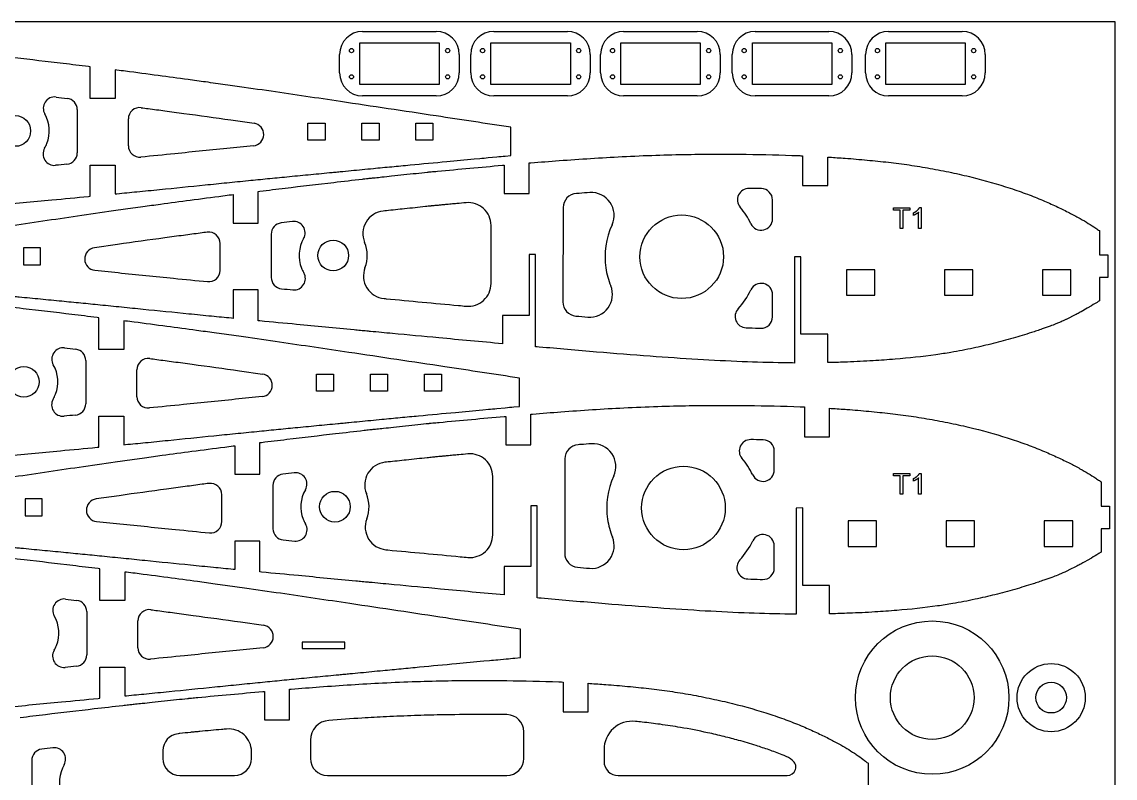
# Model space of a CAD drawing. Header units: millimetres. Extents: x -1485 to 1304, y -887 to 371.
# Drawn here: x 781 to 1304, y 9 to 371 of the extents above; entities that cross this region are included whole.
import ezdxf

# ---------------------------------------------------------------- set-up
doc = ezdxf.new("R2010")
doc.units = ezdxf.units.MM
doc.header["$MEASUREMENT"] = 0
doc.layers.add('Predeterminada', color=18, linetype='Continuous', true_color=0x000000)
doc.layers.add('Predeterminado', color=18, linetype='Continuous', true_color=0x000000)

msp = doc.modelspace()

# ---------------------------------------------------------------- linework, layer by layer
at = {"layer": 'Predeterminada'}
for p, q in [((944.214, 366.674), (979.453, 366.674)), ((1006.92, 366.674), (1042.159, 366.674)), ((1069.098, 366.674), (1104.336, 366.674)), ((1132.068, 366.674), (1167.307, 366.674)), ((1195.833, 366.674), (1231.072, 366.674)), ((933.214, 346.819), (933.214, 355.673)), ((990.454, 355.673), (990.454, 346.819)), ((995.92, 346.819), (995.92, 355.673)), ((1053.16, 355.673), (1053.16, 346.819)), ((1058.097, 346.819), (1058.097, 355.673)), ((1115.337, 355.673), (1115.337, 346.819)), ((1121.068, 346.819), (1121.068, 355.673)), ((1178.308, 355.673), (1178.308, 346.819)), ((1184.832, 346.819), (1184.832, 355.673)), ((1242.072, 355.673), (1242.072, 346.819)), ((979.453, 335.818), (944.214, 335.818)), ((1042.159, 335.818), (1006.92, 335.818)), ((1104.336, 335.818), (1069.098, 335.818)), ((1167.307, 335.818), (1132.068, 335.818)), ((1231.072, 335.818), (1195.833, 335.818)), ((1198.162, 281.138), (1198.162, 282.283)), ((1198.162, 282.283), (1205.993, 282.283)), ((1201.415, 281.138), (1198.162, 281.138)), ((1201.415, 272.343), (1201.415, 281.138)), ((1205.993, 281.138), (1202.74, 281.138)), ((1202.74, 281.138), (1202.74, 272.343)), ((1205.993, 282.283), (1205.993, 281.138)), ((1207.74, 278.661), (1207.74, 279.843)), ((1210.21, 272.343), (1210.21, 280.135)), ((1210.638, 282.343), (1211.415, 282.343)), ((1211.415, 282.343), (1211.415, 272.343)), ((1202.74, 272.343), (1201.415, 272.343)), ((1211.415, 272.343), (1210.21, 272.343)), ((1198.162, 153.957), (1198.162, 155.101)), ((1198.162, 155.101), (1205.993, 155.101)), ((1201.415, 153.957), (1198.162, 153.957)), ((1201.415, 145.162), (1201.415, 153.957)), ((1205.993, 153.957), (1202.74, 153.957)), ((1202.74, 153.957), (1202.74, 145.162)), ((1205.993, 155.101), (1205.993, 153.957)), ((1207.74, 151.479), (1207.74, 152.662)), ((1210.21, 145.162), (1210.21, 152.953)), ((1210.638, 155.162), (1211.415, 155.162)), ((1211.415, 155.162), (1211.415, 145.162)), ((1202.74, 145.162), (1201.415, 145.162)), ((1211.415, 145.162), (1210.21, 145.162)), ((818.461, 109.454), (817.665, 109.546)), ((818.461, 94.257), (818.461, 109.454)), ((831.257, 107.848), (830.461, 107.944)), ((830.461, 107.944), (830.461, 94.257)), ((830.461, 94.257), (818.461, 94.257)), ((1019.696, 66.979), (1019.696, 80.533)), ((1002.139, 65.362), (1004.846, 65.612)), ((1008.906, 65.987), (1012.966, 66.361)), ((1017.027, 66.734), (1019.696, 66.979)), ((818.461, 47.502), (818.461, 62.321)), ((818.461, 62.321), (830.461, 62.321)), ((830.461, 62.321), (830.461, 48.653)), ((1039.326, 55.317), (1040.122, 55.273)), ((1040.122, 55.273), (1040.122, 41.024)), ((1052.122, 41.024), (1052.122, 54.669)), ((1052.122, 54.669), (1052.918, 54.616)), ((817.665, 47.426), (818.461, 47.502)), ((830.461, 48.653), (831.257, 48.729)), ((896.481, 50.731), (897.277, 50.791)), ((897.277, 50.791), (897.277, 37.14)), ((909.277, 51.821), (910.073, 51.889)), ((909.277, 37.14), (909.277, 51.821)), ((897.277, 37.14), (909.277, 37.14)), ((1040.122, 41.024), (1052.122, 41.024)), ((1186.15, 16.336), (1186.15, -11.49))]:
    msp.add_line(p, q, dxfattribs=at)
at = {"layer": 'Predeterminada', "color": 18, "true_color": 0x000000}
for p, q in [((813.911, 349.755), (813.115, 349.848)), ((813.911, 334.558), (813.911, 349.755)), ((826.707, 348.15), (825.911, 348.246)), ((825.911, 348.246), (825.911, 334.558)), ((825.911, 334.558), (813.911, 334.558)), ((1015.146, 307.281), (1015.146, 320.835)), ((997.588, 305.663), (1000.295, 305.913)), ((1004.356, 306.288), (1008.416, 306.662)), ((1012.476, 307.036), (1015.146, 307.281)), ((1023.881, 303.727), (1024.677, 303.795)), ((1023.881, 303.658), (1023.881, 303.727)), ((1023.881, 289.046), (1023.881, 303.658)), ((1153.93, 307.223), (1154.726, 307.179)), ((1154.726, 307.179), (1154.726, 292.93)), ((1166.726, 292.93), (1166.726, 306.574)), ((1166.726, 306.574), (1167.522, 306.522)), ((813.911, 287.803), (813.911, 302.622)), ((813.911, 302.622), (825.911, 302.622)), ((825.911, 302.622), (825.911, 288.954)), ((1011.085, 302.637), (1011.881, 302.697)), ((1011.881, 302.697), (1011.881, 289.046)), ((1154.726, 292.93), (1166.726, 292.93)), ((813.115, 287.727), (813.911, 287.803)), ((825.911, 288.954), (826.707, 289.03)), ((881.465, 288.538), (882.26, 288.634)), ((882.26, 288.634), (882.26, 274.946)), ((894.26, 290.144), (895.056, 290.236)), ((894.26, 274.946), (894.26, 290.144)), ((1011.881, 289.046), (1023.881, 289.046)), ((882.26, 274.946), (894.26, 274.946)), ((1296.677, 271.337), (1296.677, 259.766)), ((1026.959, 259.926), (1023.881, 259.926)), ((1023.881, 259.926), (1023.881, 230.804)), ((1026.959, 215.78), (1026.959, 259.926)), ((1153.93, 258.847), (1150.852, 258.8)), ((1150.852, 258.8), (1150.852, 207.977)), ((1153.93, 221.769), (1153.93, 258.847)), ((1296.677, 259.766), (1300.755, 259.766)), ((1300.755, 259.766), (1300.755, 248.892)), ((1300.755, 248.892), (1296.677, 248.892)), ((1296.677, 248.892), (1296.677, 237.701)), ((894.26, 243.01), (882.26, 243.01)), ((882.26, 243.01), (882.26, 229.342)), ((894.26, 228.192), (894.26, 243.01)), ((1023.881, 230.804), (1011.085, 230.804)), ((1011.085, 230.804), (1011.085, 217.212)), ((1285.101, 231.001), (1281.122, 229.005)), ((1290.902, 234.198), (1287.985, 232.552)), ((817.988, 229.677), (817.192, 229.769)), ((817.988, 214.48), (817.988, 229.677)), ((830.784, 228.071), (829.988, 228.167)), ((829.988, 228.167), (829.988, 214.48)), ((882.26, 229.342), (881.465, 229.419)), ((895.056, 228.115), (894.26, 228.192)), ((1278.379, 227.746), (1275.914, 226.703)), ((1166.726, 221.769), (1153.93, 221.769)), ((1166.726, 208.158), (1166.726, 221.769)), ((829.988, 214.48), (817.988, 214.48)), ((1027.754, 215.709), (1026.959, 215.78)), ((1028.754, 215.62), (1027.754, 215.709)), ((1150.852, 207.977), (1149.853, 208.024)), ((1167.522, 208.177), (1166.726, 208.158)), ((1019.223, 187.202), (1019.223, 200.756)), ((1001.666, 185.585), (1004.373, 185.835)), ((1008.433, 186.209), (1012.493, 186.584)), ((1016.554, 186.957), (1019.223, 187.202)), ((1024.715, 183.487), (1025.511, 183.555)), ((1024.715, 183.418), (1024.715, 183.487)), ((1024.715, 168.806), (1024.715, 183.418)), ((1154.764, 186.983), (1155.56, 186.939)), ((1155.56, 186.939), (1155.56, 172.691)), ((1167.56, 172.691), (1167.56, 186.335)), ((1167.56, 186.335), (1168.355, 186.282)), ((817.988, 167.725), (817.988, 182.544)), ((817.988, 182.544), (829.988, 182.544)), ((829.988, 182.544), (829.988, 168.876)), ((1011.919, 182.398), (1012.715, 182.457)), ((1012.715, 182.457), (1012.715, 168.806)), ((1155.56, 172.691), (1167.56, 172.691)), ((817.192, 167.649), (817.988, 167.725)), ((829.988, 168.876), (830.784, 168.952)), ((882.298, 168.299), (883.094, 168.395)), ((883.094, 168.395), (883.094, 154.707)), ((895.094, 169.904), (895.89, 169.996)), ((895.094, 154.707), (895.094, 169.904)), ((1012.715, 168.806), (1024.715, 168.806)), ((883.094, 154.707), (895.094, 154.707)), ((1297.511, 151.097), (1297.511, 139.526)), ((1027.792, 139.686), (1024.715, 139.686)), ((1024.715, 139.686), (1024.715, 110.564)), ((1027.792, 95.541), (1027.792, 139.686)), ((1154.764, 138.608), (1151.685, 138.561)), ((1151.685, 138.561), (1151.685, 87.737)), ((1154.764, 101.53), (1154.764, 138.608)), ((1297.511, 139.526), (1301.588, 139.526)), ((1301.588, 139.526), (1301.588, 128.653)), ((1301.588, 128.653), (1297.511, 128.653)), ((1297.511, 128.653), (1297.511, 117.461)), ((895.094, 122.771), (883.094, 122.771)), ((883.094, 122.771), (883.094, 109.103)), ((895.094, 107.952), (895.094, 122.771)), ((1024.715, 110.564), (1011.919, 110.564)), ((1011.919, 110.564), (1011.919, 96.973)), ((1285.934, 110.762), (1281.956, 108.766)), ((1291.736, 113.959), (1288.819, 112.312)), ((883.094, 109.103), (882.298, 109.179)), ((895.89, 107.876), (895.094, 107.952)), ((1279.213, 107.506), (1276.748, 106.464)), ((1167.56, 101.53), (1154.764, 101.53)), ((1167.56, 87.919), (1167.56, 101.53)), ((1028.588, 95.47), (1027.792, 95.541)), ((1029.588, 95.381), (1028.588, 95.47)), ((1151.685, 87.737), (1150.686, 87.785)), ((1168.355, 87.938), (1167.56, 87.919))]:
    msp.add_line(p, q, dxfattribs=at)
at = {"layer": 'Predeterminada'}
for points in [[(404.236, -228.716), (1304.236, -228.716), (1304.236, 371.284), (404.236, 371.284), (404.236, -228.716)], [(980.896, 361.246), (980.896, 341.246), (942.896, 341.246), (942.896, 361.246), (980.896, 361.246)], [(1043.602, 361.246), (1043.602, 341.246), (1005.602, 341.246), (1005.602, 361.246), (1043.602, 361.246)], [(1105.779, 361.246), (1105.779, 341.246), (1067.779, 341.246), (1067.779, 361.246), (1105.779, 361.246)], [(1168.75, 361.246), (1168.75, 341.246), (1130.75, 341.246), (1130.75, 361.246), (1168.75, 361.246)], [(1232.515, 361.246), (1232.515, 341.246), (1194.515, 341.246), (1194.515, 361.246), (1232.515, 361.246)], [(915.283, 71.346), (935.673, 71.346), (935.673, 74.346), (915.283, 74.346), (915.283, 71.346)]]:
    msp.add_lwpolyline(points, dxfattribs=at)
for centre, radius in [((938.904, 357.531), 1), ((984.904, 357.531), 1), ((1001.611, 357.531), 1), ((1047.611, 357.531), 1), ((1063.788, 357.531), 1), ((1109.788, 357.531), 1), ((1126.759, 357.531), 1), ((1172.759, 357.531), 1), ((1190.523, 357.531), 1), ((1236.523, 357.531), 1), ((938.904, 344.961), 1), ((984.904, 344.961), 1), ((1001.611, 344.961), 1), ((1047.611, 344.961), 1), ((1063.788, 344.961), 1), ((1109.788, 344.961), 1), ((1126.759, 344.961), 1), ((1172.759, 344.961), 1), ((1190.523, 344.961), 1), ((1236.523, 344.961), 1), ((1216.726, 47.813), 36.697), ((1216.726, 47.813), 20), ((1273.638, 47.813), 16.31), ((1273.638, 47.813), 7.35)]:
    msp.add_circle(centre, radius, dxfattribs=at)
at = {"layer": 'Predeterminada', "color": 18, "true_color": 0x000000}
for centre, radius in [((778.037, 319.059), 7.35), ((1096.883, 258.847), 20), ((930.134, 259.447), 7.35), ((782.114, 198.981), 7.35), ((1097.717, 138.608), 20), ((930.968, 139.208), 7.35)]:
    msp.add_circle(centre, radius, dxfattribs=at)
at = {"layer": 'Predeterminada'}
for centre, start, end in [((944.214, 355.673), 90, 180), ((979.453, 355.673), 0, 90), ((1006.92, 355.673), 90, 180), ((1042.159, 355.673), 0, 90), ((1069.098, 355.673), 90, 180), ((1104.336, 355.673), 0, 90), ((1132.068, 355.673), 90, 180), ((1167.307, 355.673), 0, 90), ((1195.833, 355.673), 90, 180), ((1231.072, 355.673), 0, 90), ((944.214, 346.819), 180, 270), ((979.453, 346.819), 270, 0), ((1006.92, 346.819), 180, 270), ((1042.159, 346.819), 270, 0), ((1069.098, 346.819), 180, 270), ((1104.336, 346.819), 270, 0), ((1132.068, 346.819), 180, 270), ((1167.307, 346.819), 270, 0), ((1195.833, 346.819), 180, 270), ((1231.072, 346.819), 270, 0)]:
    msp.add_arc(centre, 11.001, start, end, dxfattribs=at)
at = {"layer": 'Predeterminada', "color": 18, "true_color": 0x000000}
for points, knots in [([(813.115, 349.848), (809.073, 350.345), (797.295, 351.774), (780.951, 353.695), (768.229, 355.158), (762.739, 355.785), (761.108, 355.966), (759.479, 356.135), (757.827, 356.313), (756.352, 356.469), (753.73, 356.748), (747.722, 357.387), (740.487, 358.157), (734.755, 358.767), (732.838, 358.971), (732.462, 359.01), (731.655, 359.093), (730.712, 359.177), (729.457, 359.296), (718.334, 360.338), (707.45, 361.342), (697.086, 362.249)], [1567.1833702, 1567.1833702, 1567.1833702, 1567.1833702, 1576.1718616, 1593.371781, 1603.5059194, 1604.4369529, 1605.5691599, 1607.1271269, 1608.0534818, 1609.2366095, 1610.4010216, 1613.8726, 1622.5720843, 1626.4620053, 1626.5941011, 1626.8272103, 1627.2973097, 1628.3850978, 1628.9164837, 1630.0801002, 1653.0429579, 1653.0429579, 1653.0429579, 1653.0429579]), ([(1015.146, 320.835), (1003.234, 322.644), (976.046, 326.764), (937.805, 332.522), (905.722, 337.281), (885.821, 340.16), (875.381, 341.633), (867.901, 342.673), (858.761, 343.925), (845.991, 345.652), (834.65, 347.137), (828.064, 347.977), (826.707, 348.15)], [1384.5995984, 1384.5995984, 1384.5995984, 1384.5995984, 1411.1946733, 1445.2932078, 1469.9601911, 1482.7834763, 1489.6761957, 1493.2323587, 1499.4512668, 1510.0408485, 1521.6749686, 1524.6957582, 1524.6957582, 1524.6957582, 1524.6957582]), ([(826.707, 289.03), (829.87, 289.338), (836.671, 290.003), (850.751, 291.402), (865.1, 292.855), (879.247, 294.289), (889.179, 295.289), (898.74, 296.238), (908.265, 297.166), (916.427, 297.954), (923.225, 298.608), (927.487, 299.018), (930.914, 299.348), (934.368, 299.68), (938.737, 300.102), (944.02, 300.612), (950.507, 301.237), (958.145, 301.968), (969.866, 303.079), (983.014, 304.312), (993.232, 305.26), (997.588, 305.663)], [1235.3344699, 1235.3344699, 1235.3344699, 1235.3344699, 1242.3501321, 1250.4180024, 1266.5642492, 1274.1838344, 1281.8034196, 1288.5973493, 1295.391279, 1302.9279203, 1306.6962409, 1310.4645616, 1312.3795085, 1314.2944555, 1318.1243494, 1322.0674506, 1326.0105518, 1332.507439, 1339.0043262, 1351.9981007, 1361.6548381, 1361.6548381, 1361.6548381, 1361.6548381]), ([(1024.677, 303.795), (1029.206, 304.168), (1043.757, 305.323), (1063.72, 306.633), (1084.198, 307.496), (1104.009, 307.97), (1126.735, 307.995), (1144.821, 307.592), (1153.53, 307.239), (1153.93, 307.223)], [1694.9720931, 1694.9720931, 1694.9720931, 1694.9720931, 1705.0032395, 1727.1900883, 1739.1259539, 1750.2415403, 1770.9294046, 1789.2830796, 1790.1677479, 1790.1677479, 1790.1677479, 1790.1677479]), ([(1167.522, 306.522), (1170.056, 306.364), (1176.092, 305.95), (1183.839, 305.301), (1190.72, 304.624), (1197.439, 303.892), (1204.109, 303.033), (1210.781, 302.011), (1217.499, 300.867), (1225.839, 299.235), (1238.661, 296.292), (1249.462, 293.233), (1258.222, 290.267), (1263.401, 288.385), (1269.339, 286.015), (1275.825, 283.13), (1281.496, 280.373), (1286.302, 277.831), (1290.429, 275.448), (1293.506, 273.519), (1295.552, 272.132), (1296.4, 271.534), (1296.677, 271.337)], [1831.654966, 1831.654966, 1831.654966, 1831.654966, 1837.2583779, 1845.0108835, 1848.8119418, 1852.5210268, 1859.9291585, 1863.6531487, 1867.4197711, 1874.9694772, 1882.4091086, 1896.4534544, 1899.7304501, 1902.8200892, 1908.6157303, 1913.8400171, 1918.4864125, 1922.5305349, 1925.8393141, 1929.0043876, 1930.5443834, 1931.2946943, 1931.2946943, 1931.2946943, 1931.2946943]), ([(895.056, 290.236), (899.098, 290.733), (910.877, 292.162), (927.22, 294.083), (939.942, 295.546), (945.432, 296.173), (947.063, 296.354), (948.693, 296.523), (950.345, 296.701), (951.82, 296.857), (954.441, 297.137), (960.449, 297.775), (967.685, 298.546), (973.416, 299.155), (975.333, 299.359), (975.709, 299.399), (976.516, 299.481), (977.459, 299.565), (978.714, 299.685), (989.837, 300.726), (1000.722, 301.73), (1011.085, 302.637)], [1567.1833702, 1567.1833702, 1567.1833702, 1567.1833702, 1576.1718616, 1593.371781, 1603.5059194, 1604.4369529, 1605.5691599, 1607.1271269, 1608.0534818, 1609.2366095, 1610.4010216, 1613.8726, 1622.5720843, 1626.4620053, 1626.5941011, 1626.8272103, 1627.2973097, 1628.3850978, 1628.9164837, 1630.0801002, 1653.0429579, 1653.0429579, 1653.0429579, 1653.0429579]), ([(693.025, 261.223), (704.938, 263.032), (732.125, 267.152), (770.367, 272.91), (802.449, 277.669), (822.35, 280.548), (832.79, 282.021), (840.27, 283.061), (849.411, 284.314), (862.181, 286.04), (873.521, 287.525), (880.107, 288.366), (881.465, 288.538)], [1384.5995984, 1384.5995984, 1384.5995984, 1384.5995984, 1411.1946733, 1445.2932078, 1469.9601911, 1482.7834763, 1489.6761957, 1493.2323587, 1499.4512668, 1510.0408485, 1521.6749686, 1524.6957582, 1524.6957582, 1524.6957582, 1524.6957582]), ([(697.086, 276.824), (707.241, 277.749), (724.761, 279.37), (745.804, 281.34), (757.269, 282.418), (762.379, 282.899), (764.974, 283.149), (771.583, 283.784), (781.77, 284.758), (796.807, 286.187), (807.256, 287.171), (813.115, 287.727)], [1107.5047601, 1107.5047601, 1107.5047601, 1107.5047601, 1130.0112999, 1146.3422849, 1154.1547504, 1155.4293466, 1157.6697331, 1159.9101196, 1170.083799, 1180.2574784, 1193.2488655, 1193.2488655, 1193.2488655, 1193.2488655]), ([(881.465, 229.419), (878.301, 229.726), (871.5, 230.392), (857.42, 231.79), (843.071, 233.243), (828.925, 234.678), (818.993, 235.677), (809.431, 236.626), (799.906, 237.554), (791.744, 238.342), (784.947, 238.996), (780.684, 239.406), (777.258, 239.736), (773.803, 240.069), (769.434, 240.49), (764.151, 241), (757.665, 241.626), (750.026, 242.356), (738.305, 243.468), (725.157, 244.7), (714.939, 245.648), (710.583, 246.051)], [1235.3344699, 1235.3344699, 1235.3344699, 1235.3344699, 1242.3501321, 1250.4180024, 1266.5642492, 1274.1838344, 1281.8034196, 1288.5973493, 1295.391279, 1302.9279203, 1306.6962409, 1310.4645616, 1312.3795085, 1314.2944555, 1318.1243494, 1322.0674506, 1326.0105518, 1332.507439, 1339.0043262, 1351.9981007, 1361.6548381, 1361.6548381, 1361.6548381, 1361.6548381]), ([(817.192, 229.769), (813.151, 230.266), (801.372, 231.696), (785.029, 233.616), (772.307, 235.08), (766.816, 235.707), (765.186, 235.888), (763.556, 236.056), (761.904, 236.235), (760.429, 236.39), (757.808, 236.67), (751.8, 237.309), (744.564, 238.079), (738.833, 238.688), (736.916, 238.892), (736.54, 238.932), (735.732, 239.015), (734.789, 239.098), (733.534, 239.218), (722.412, 240.26), (711.527, 241.263), (701.163, 242.17)], [1567.1833702, 1567.1833702, 1567.1833702, 1567.1833702, 1576.1718616, 1593.371781, 1603.5059194, 1604.4369529, 1605.5691599, 1607.1271269, 1608.0534818, 1609.2366095, 1610.4010216, 1613.8726, 1622.5720843, 1626.4620053, 1626.5941011, 1626.8272103, 1627.2973097, 1628.3850978, 1628.9164837, 1630.0801002, 1653.0429579, 1653.0429579, 1653.0429579, 1653.0429579]), ([(1296.677, 237.701), (1296.308, 237.465), (1294.771, 236.495), (1292.844, 235.329), (1291.278, 234.415), (1290.902, 234.198)], [1962.0423955, 1962.0423955, 1962.0423955, 1962.0423955, 1963.0088035, 1966.0548914, 1967.0119572, 1967.0119572, 1967.0119572, 1967.0119572]), ([(1287.985, 232.552), (1287.66, 232.373), (1286.703, 231.849), (1285.739, 231.336), (1285.101, 231.001)], [1969.4765994, 1969.4765994, 1969.4765994, 1969.4765994, 1970.294785, 1971.8857362, 1971.8857362, 1971.8857362, 1971.8857362]), ([(1019.223, 200.756), (1007.311, 202.565), (980.124, 206.685), (941.882, 212.443), (909.799, 217.202), (889.899, 220.081), (879.458, 221.555), (871.979, 222.594), (862.838, 223.847), (850.068, 225.573), (838.728, 227.058), (832.142, 227.899), (830.784, 228.071)], [1384.5995984, 1384.5995984, 1384.5995984, 1384.5995984, 1411.1946733, 1445.2932078, 1469.9601911, 1482.7834763, 1489.6761957, 1493.2323587, 1499.4512668, 1510.0408485, 1521.6749686, 1524.6957582, 1524.6957582, 1524.6957582, 1524.6957582]), ([(1011.085, 217.212), (1000.931, 218.137), (983.41, 219.758), (962.367, 221.728), (950.902, 222.807), (945.792, 223.287), (943.197, 223.538), (936.588, 224.172), (926.401, 225.146), (911.365, 226.575), (900.916, 227.559), (895.056, 228.115)], [1107.5047601, 1107.5047601, 1107.5047601, 1107.5047601, 1130.0112999, 1146.3422849, 1154.1547504, 1155.4293466, 1157.6697331, 1159.9101196, 1170.083799, 1180.2574784, 1193.2488655, 1193.2488655, 1193.2488655, 1193.2488655]), ([(1275.914, 226.703), (1275.003, 226.334), (1272.831, 225.489), (1269.783, 224.404), (1266.791, 223.394), (1262.151, 221.881), (1255.218, 219.779), (1245.939, 217.28), (1237.805, 215.387), (1231.051, 214.013), (1226.289, 213.146), (1222.098, 212.46), (1213.222, 211.137), (1203.757, 210.153), (1193.736, 209.397), (1186.124, 208.9), (1177.386, 208.465), (1170.396, 208.246), (1167.522, 208.177)], [1979.3507514, 1979.3507514, 1979.3507514, 1979.3507514, 1981.5205562, 1984.4946709, 1986.4924208, 1988.4901708, 1995.2659664, 2002.4821205, 2009.6982745, 2013.6963809, 2017.6944873, 2020.3814161, 2023.068345, 2037.5022779, 2041.3758636, 2045.2494493, 2054.3397148, 2060.6854506, 2060.6854506, 2060.6854506, 2060.6854506]), ([(1281.122, 229.005), (1280.956, 228.926), (1280.375, 228.65), (1279.462, 228.227), (1278.711, 227.892), (1278.379, 227.746)], [1975.1609908, 1975.1609908, 1975.1609908, 1975.1609908, 1975.566458, 1976.5818621, 1977.3815307, 1977.3815307, 1977.3815307, 1977.3815307]), ([(1149.853, 208.024), (1148.387, 208.034), (1140.386, 208.114), (1125.304, 208.549), (1104.101, 209.638), (1080.876, 211.229), (1060.087, 212.901), (1042.391, 214.415), (1033.249, 215.22), (1028.754, 215.62)], [2146.0290831, 2146.0290831, 2146.0290831, 2146.0290831, 2149.2644955, 2163.6883234, 2179.3307711, 2196.1243475, 2215.070339, 2225.365442, 2235.3261322, 2235.3261322, 2235.3261322, 2235.3261322]), ([(830.784, 168.952), (833.948, 169.259), (840.749, 169.925), (854.828, 171.323), (869.177, 172.776), (883.324, 174.211), (893.256, 175.211), (902.817, 176.159), (912.343, 177.087), (920.505, 177.875), (927.302, 178.529), (931.565, 178.94), (934.991, 179.269), (938.446, 179.602), (942.814, 180.023), (948.098, 180.533), (954.584, 181.159), (962.223, 181.89), (973.944, 183.001), (987.092, 184.233), (997.31, 185.182), (1001.666, 185.585)], [1235.3344699, 1235.3344699, 1235.3344699, 1235.3344699, 1242.3501321, 1250.4180024, 1266.5642492, 1274.1838344, 1281.8034196, 1288.5973493, 1295.391279, 1302.9279203, 1306.6962409, 1310.4645616, 1312.3795085, 1314.2944555, 1318.1243494, 1322.0674506, 1326.0105518, 1332.507439, 1339.0043262, 1351.9981007, 1361.6548381, 1361.6548381, 1361.6548381, 1361.6548381]), ([(1025.511, 183.555), (1030.04, 183.929), (1044.591, 185.083), (1064.553, 186.393), (1085.032, 187.256), (1104.843, 187.73), (1127.569, 187.756), (1145.654, 187.353), (1154.363, 187), (1154.764, 186.983)], [1694.9720931, 1694.9720931, 1694.9720931, 1694.9720931, 1705.0032395, 1727.1900883, 1739.1259539, 1750.2415403, 1770.9294046, 1789.2830796, 1790.1677479, 1790.1677479, 1790.1677479, 1790.1677479]), ([(1168.355, 186.282), (1170.889, 186.125), (1176.926, 185.711), (1184.672, 185.062), (1191.554, 184.385), (1198.273, 183.652), (1204.942, 182.793), (1211.615, 181.772), (1218.333, 180.628), (1226.673, 178.995), (1239.495, 176.053), (1250.295, 172.993), (1259.056, 170.028), (1264.234, 168.146), (1270.173, 165.776), (1276.659, 162.89), (1282.329, 160.134), (1287.135, 157.591), (1291.263, 155.209), (1294.34, 153.279), (1296.386, 151.892), (1297.234, 151.295), (1297.511, 151.097)], [1831.654966, 1831.654966, 1831.654966, 1831.654966, 1837.2583779, 1845.0108835, 1848.8119418, 1852.5210268, 1859.9291585, 1863.6531487, 1867.4197711, 1874.9694772, 1882.4091086, 1896.4534544, 1899.7304501, 1902.8200892, 1908.6157303, 1913.8400171, 1918.4864125, 1922.5305349, 1925.8393141, 1929.0043876, 1930.5443834, 1931.2946943, 1931.2946943, 1931.2946943, 1931.2946943]), ([(895.89, 169.996), (899.932, 170.493), (911.71, 171.923), (928.054, 173.843), (940.775, 175.307), (946.266, 175.934), (947.896, 176.115), (949.526, 176.284), (951.178, 176.462), (952.653, 176.618), (955.275, 176.897), (961.283, 177.536), (968.518, 178.306), (974.249, 178.916), (976.166, 179.12), (976.543, 179.159), (977.35, 179.242), (978.293, 179.326), (979.548, 179.445), (990.671, 180.487), (1001.555, 181.491), (1011.919, 182.398)], [1567.1833702, 1567.1833702, 1567.1833702, 1567.1833702, 1576.1718616, 1593.371781, 1603.5059194, 1604.4369529, 1605.5691599, 1607.1271269, 1608.0534818, 1609.2366095, 1610.4010216, 1613.8726, 1622.5720843, 1626.4620053, 1626.5941011, 1626.8272103, 1627.2973097, 1628.3850978, 1628.9164837, 1630.0801002, 1653.0429579, 1653.0429579, 1653.0429579, 1653.0429579]), ([(693.859, 140.984), (705.771, 142.792), (732.958, 146.913), (771.2, 152.671), (803.283, 157.429), (823.184, 160.308), (833.624, 161.782), (841.103, 162.821), (850.244, 164.074), (863.014, 165.801), (874.355, 167.286), (880.941, 168.126), (882.298, 168.299)], [1384.5995984, 1384.5995984, 1384.5995984, 1384.5995984, 1411.1946733, 1445.2932078, 1469.9601911, 1482.7834763, 1489.6761957, 1493.2323587, 1499.4512668, 1510.0408485, 1521.6749686, 1524.6957582, 1524.6957582, 1524.6957582, 1524.6957582]), ([(701.163, 156.745), (711.318, 157.67), (728.839, 159.291), (749.882, 161.262), (761.347, 162.34), (766.456, 162.821), (769.052, 163.071), (775.661, 163.705), (785.848, 164.68), (800.884, 166.108), (811.333, 167.092), (817.192, 167.649)], [1107.5047601, 1107.5047601, 1107.5047601, 1107.5047601, 1130.0112999, 1146.3422849, 1154.1547504, 1155.4293466, 1157.6697331, 1159.9101196, 1170.083799, 1180.2574784, 1193.2488655, 1193.2488655, 1193.2488655, 1193.2488655]), ([(882.298, 109.179), (879.135, 109.486), (872.333, 110.152), (858.254, 111.551), (843.905, 113.003), (829.758, 114.438), (819.826, 115.438), (810.265, 116.386), (800.74, 117.314), (792.578, 118.102), (785.78, 118.757), (781.518, 119.167), (778.091, 119.496), (774.637, 119.829), (770.268, 120.25), (764.984, 120.761), (758.498, 121.386), (750.86, 122.117), (739.139, 123.228), (725.991, 124.46), (715.773, 125.409), (711.416, 125.812)], [1235.3344699, 1235.3344699, 1235.3344699, 1235.3344699, 1242.3501321, 1250.4180024, 1266.5642492, 1274.1838344, 1281.8034196, 1288.5973493, 1295.391279, 1302.9279203, 1306.6962409, 1310.4645616, 1312.3795085, 1314.2944555, 1318.1243494, 1322.0674506, 1326.0105518, 1332.507439, 1339.0043262, 1351.9981007, 1361.6548381, 1361.6548381, 1361.6548381, 1361.6548381]), ([(1297.511, 117.461), (1297.142, 117.226), (1295.604, 116.255), (1293.678, 115.089), (1292.111, 114.176), (1291.736, 113.959)], [1962.0423955, 1962.0423955, 1962.0423955, 1962.0423955, 1963.0088035, 1966.0548914, 1967.0119572, 1967.0119572, 1967.0119572, 1967.0119572]), ([(1288.819, 112.312), (1288.494, 112.133), (1287.536, 111.61), (1286.573, 111.096), (1285.934, 110.762)], [1969.4765994, 1969.4765994, 1969.4765994, 1969.4765994, 1970.294785, 1971.8857362, 1971.8857362, 1971.8857362, 1971.8857362]), ([(1011.919, 96.973), (1001.764, 97.897), (984.244, 99.518), (963.201, 101.489), (951.735, 102.567), (946.626, 103.048), (944.031, 103.298), (937.422, 103.933), (927.235, 104.907), (912.198, 106.335), (901.749, 107.319), (895.89, 107.876)], [1107.5047601, 1107.5047601, 1107.5047601, 1107.5047601, 1130.0112999, 1146.3422849, 1154.1547504, 1155.4293466, 1157.6697331, 1159.9101196, 1170.083799, 1180.2574784, 1193.2488655, 1193.2488655, 1193.2488655, 1193.2488655]), ([(1276.748, 106.464), (1275.837, 106.094), (1273.665, 105.249), (1270.616, 104.165), (1267.624, 103.155), (1262.985, 101.641), (1256.051, 99.54), (1246.772, 97.041), (1238.638, 95.148), (1231.884, 93.773), (1227.122, 92.906), (1222.932, 92.221), (1214.055, 90.898), (1204.59, 89.913), (1194.57, 89.157), (1186.958, 88.66), (1178.22, 88.226), (1171.23, 88.007), (1168.355, 87.938)], [1979.3507514, 1979.3507514, 1979.3507514, 1979.3507514, 1981.5205562, 1984.4946709, 1986.4924208, 1988.4901708, 1995.2659664, 2002.4821205, 2009.6982745, 2013.6963809, 2017.6944873, 2020.3814161, 2023.068345, 2037.5022779, 2041.3758636, 2045.2494493, 2054.3397148, 2060.6854506, 2060.6854506, 2060.6854506, 2060.6854506]), ([(1281.956, 108.766), (1281.79, 108.687), (1281.208, 108.41), (1280.295, 107.988), (1279.545, 107.652), (1279.213, 107.506)], [1975.1609908, 1975.1609908, 1975.1609908, 1975.1609908, 1975.566458, 1976.5818621, 1977.3815307, 1977.3815307, 1977.3815307, 1977.3815307]), ([(1150.686, 87.785), (1149.22, 87.794), (1141.22, 87.875), (1126.138, 88.31), (1104.935, 89.398), (1081.71, 90.99), (1060.92, 92.661), (1043.225, 94.176), (1034.083, 94.981), (1029.588, 95.381)], [2146.0290831, 2146.0290831, 2146.0290831, 2146.0290831, 2149.2644955, 2163.6883234, 2179.3307711, 2196.1243475, 2215.070339, 2225.365442, 2235.3261322, 2235.3261322, 2235.3261322, 2235.3261322])]:
    msp.add_open_spline(points, degree=3, knots=knots, dxfattribs=at)
for points in [[(1000.295, 305.913), (1001.649, 306.038), (1003.002, 306.163), (1004.356, 306.288)], [(1008.416, 306.662), (1009.769, 306.787), (1011.123, 306.911), (1012.476, 307.036)], [(1004.373, 185.835), (1005.726, 185.96), (1007.08, 186.085), (1008.433, 186.209)], [(1012.493, 186.584), (1013.847, 186.708), (1015.2, 186.833), (1016.554, 186.957)]]:
    msp.add_open_spline(points, degree=3, dxfattribs=at)
at = {"layer": 'Predeterminada'}
for points, degree in [([(1207.74, 279.843), (1208.773, 280.325), (1209.545, 281.011)], 2), ([(1209.04, 279.293), (1208.316, 278.872), (1207.74, 278.661)], 2), ([(1210.21, 280.135), (1209.764, 279.714), (1209.04, 279.293)], 2), ([(1209.545, 281.011), (1210.317, 281.697), (1210.638, 282.343)], 2), ([(1207.74, 152.662), (1208.773, 153.143), (1209.545, 153.83)], 2), ([(1209.04, 152.111), (1208.316, 151.69), (1207.74, 151.479)], 2), ([(1210.21, 152.953), (1209.764, 152.533), (1209.04, 152.111)], 2), ([(1209.545, 153.83), (1210.317, 154.516), (1210.638, 155.162)], 2), ([(1004.846, 65.612), (1006.199, 65.737), (1007.553, 65.862), (1008.906, 65.987)], 3), ([(1012.966, 66.361), (1014.32, 66.485), (1015.673, 66.61), (1017.027, 66.734)], 3)]:
    msp.add_open_spline(points, degree=degree, dxfattribs=at)
for points, knots in [([(817.665, 109.546), (813.624, 110.043), (801.845, 111.473), (785.502, 113.393), (772.78, 114.857), (767.289, 115.484), (765.659, 115.665), (764.029, 115.833), (762.377, 116.012), (760.902, 116.167), (758.281, 116.447), (752.273, 117.086), (745.037, 117.856), (739.306, 118.466), (737.389, 118.669), (737.012, 118.709), (736.205, 118.792), (735.262, 118.875), (734.007, 118.995), (722.885, 120.037), (712, 121.041), (701.636, 121.947)], [3506.706798, 3506.706798, 3506.706798, 3506.706798, 3515.6952894, 3532.8952088, 3543.0293473, 3543.9603808, 3545.0925877, 3546.6505548, 3547.5769096, 3548.7600373, 3549.9244495, 3553.3960278, 3562.0955122, 3565.9854331, 3566.1175289, 3566.3506382, 3566.8207375, 3567.9085257, 3568.4399116, 3569.603528, 3592.5663858, 3592.5663858, 3592.5663858, 3592.5663858]), ([(1019.696, 80.533), (1007.784, 82.342), (980.597, 86.462), (942.355, 92.22), (910.272, 96.979), (890.372, 99.858), (879.931, 101.332), (872.452, 102.371), (863.311, 103.624), (850.541, 105.35), (839.201, 106.835), (832.615, 107.676), (831.257, 107.848)], [3324.1230262, 3324.1230262, 3324.1230262, 3324.1230262, 3350.7181011, 3384.8166357, 3409.483619, 3422.3069042, 3429.1996236, 3432.7557865, 3438.9746946, 3449.5642764, 3461.1983965, 3464.2191861, 3464.2191861, 3464.2191861, 3464.2191861]), ([(831.257, 48.729), (834.421, 49.036), (841.222, 49.702), (855.301, 51.1), (869.65, 52.553), (883.797, 53.988), (893.729, 54.988), (903.29, 55.936), (912.816, 56.864), (920.978, 57.652), (927.775, 58.306), (932.038, 58.717), (935.464, 59.046), (938.919, 59.379), (943.287, 59.8), (948.571, 60.31), (955.057, 60.936), (962.696, 61.667), (974.417, 62.778), (987.565, 64.01), (997.783, 64.959), (1002.139, 65.362)], [3174.8578978, 3174.8578978, 3174.8578978, 3174.8578978, 3181.87356, 3189.9414302, 3206.0876771, 3213.7072623, 3221.3268474, 3228.1207771, 3234.9147068, 3242.4513481, 3246.2196688, 3249.9879894, 3251.9029364, 3253.8178833, 3257.6477772, 3261.5908784, 3265.5339796, 3272.0308668, 3278.5277541, 3291.5215285, 3301.1782659, 3301.1782659, 3301.1782659, 3301.1782659]), ([(910.073, 51.889), (914.602, 52.262), (929.153, 53.417), (949.115, 54.727), (969.594, 55.59), (989.405, 56.064), (1012.131, 56.089), (1030.216, 55.686), (1038.925, 55.333), (1039.326, 55.317)], [3634.4955209, 3634.4955209, 3634.4955209, 3634.4955209, 3644.5266674, 3666.7135161, 3678.6493818, 3689.7649681, 3710.4528325, 3728.8065074, 3729.6911758, 3729.6911758, 3729.6911758, 3729.6911758]), ([(1052.918, 54.616), (1055.451, 54.458), (1061.488, 54.044), (1069.234, 53.395), (1076.116, 52.718), (1082.835, 51.986), (1089.505, 51.127), (1096.177, 50.105), (1102.895, 48.961), (1111.235, 47.329), (1124.057, 44.386), (1134.857, 41.327), (1143.618, 38.362), (1148.796, 36.479), (1154.735, 34.109), (1161.221, 31.224), (1166.891, 28.467), (1171.697, 25.925), (1175.825, 23.542), (1178.902, 21.613), (1181.737, 19.691), (1183.865, 18.138), (1185.477, 16.878), (1186.064, 16.406), (1186.15, 16.336)], [3771.1783938, 3771.1783938, 3771.1783938, 3771.1783938, 3776.7818057, 3784.5343113, 3788.3353697, 3792.0444546, 3799.4525864, 3803.1765765, 3806.9431989, 3814.4929051, 3821.9325365, 3835.9768822, 3839.253878, 3842.3435171, 3848.1391581, 3853.3634449, 3858.0098404, 3862.0539628, 3865.362742, 3868.5278154, 3870.0678112, 3872.9225267, 3874.3407533, 3874.5848359, 3874.5848359, 3874.5848359, 3874.5848359]), ([(701.636, 36.522), (711.791, 37.447), (729.312, 39.068), (750.355, 41.039), (761.82, 42.117), (766.929, 42.598), (769.525, 42.848), (776.134, 43.482), (786.321, 44.457), (801.357, 45.885), (811.806, 46.869), (817.665, 47.426)], [3047.0281879, 3047.0281879, 3047.0281879, 3047.0281879, 3069.5347277, 3085.8657128, 3093.6781782, 3094.9527745, 3097.193161, 3099.4335475, 3109.6072269, 3119.7809063, 3132.7722934, 3132.7722934, 3132.7722934, 3132.7722934]), ([(780.452, 38.33), (784.494, 38.827), (796.272, 40.256), (812.616, 42.177), (825.338, 43.64), (830.828, 44.267), (832.459, 44.449), (834.088, 44.617), (835.74, 44.796), (837.215, 44.951), (839.837, 45.231), (845.845, 45.869), (853.08, 46.64), (858.812, 47.249), (860.729, 47.453), (861.105, 47.493), (861.912, 47.575), (862.855, 47.659), (864.11, 47.779), (875.233, 48.82), (886.117, 49.824), (896.481, 50.731)], [3506.706798, 3506.706798, 3506.706798, 3506.706798, 3515.6952894, 3532.8952088, 3543.0293473, 3543.9603808, 3545.0925877, 3546.6505548, 3547.5769096, 3548.7600373, 3549.9244495, 3553.3960278, 3562.0955122, 3565.9854331, 3566.1175289, 3566.3506382, 3566.8207375, 3567.9085257, 3568.4399116, 3569.603528, 3592.5663858, 3592.5663858, 3592.5663858, 3592.5663858])]:
    msp.add_open_spline(points, degree=3, knots=knots, dxfattribs=at)
at = {"layer": 'Predeterminado', "color": 18, "true_color": 0x000000}
for p, q in [((807.678, 329.266), (807.678, 313.072)), ((832.143, 313.071), (832.143, 324.817)), ((881.185, 324.338), (892.255, 322.761)), ((918.078, 314.647), (918.078, 322.802)), ((918.078, 322.802), (926.233, 322.802)), ((926.233, 322.802), (926.233, 314.647)), ((943.903, 322.802), (952.057, 322.802)), ((943.903, 314.647), (943.903, 322.802)), ((952.057, 322.802), (952.057, 314.647)), ((969.727, 322.802), (977.882, 322.802)), ((969.727, 314.647), (969.727, 322.802)), ((977.882, 322.802), (977.882, 314.647)), ((926.233, 314.647), (918.078, 314.647)), ((952.057, 314.647), (943.903, 314.647)), ((977.882, 314.647), (969.727, 314.647)), ((807.678, 313.072), (807.678, 308.542)), ((832.143, 311.948), (832.143, 313.071)), ((892.034, 311.97), (880.909, 310.849)), ((1140.339, 277.009), (1140.339, 286.026)), ((1040.162, 282.35), (1040.054, 237.243)), ((1005.649, 253.464), (1005.649, 273.877)), ((900.493, 269.654), (900.493, 253.46)), ((790.093, 263.19), (781.938, 263.19)), ((781.938, 263.19), (781.938, 255.035)), ((790.093, 255.035), (790.093, 263.19)), ((826.986, 264.726), (815.916, 263.15)), ((876.028, 253.459), (876.028, 265.206)), ((781.938, 255.035), (790.093, 255.035)), ((816.138, 252.358), (827.263, 251.237)), ((876.028, 252.336), (876.028, 253.459)), ((900.493, 253.46), (900.493, 248.93)), ((1005.649, 246.008), (1005.649, 253.464)), ((1189.303, 252.648), (1175.711, 252.648)), ((1175.711, 252.648), (1175.711, 240.416)), ((1189.303, 240.416), (1189.303, 252.648)), ((1222.603, 252.648), (1222.603, 240.416)), ((1236.194, 252.648), (1222.603, 252.648)), ((1236.194, 240.416), (1236.194, 252.648)), ((1269.494, 252.648), (1269.494, 240.416)), ((1283.085, 252.648), (1269.494, 252.648)), ((1283.085, 240.416), (1283.085, 252.648)), ((1140.339, 230.049), (1140.339, 240.685)), ((1175.711, 240.416), (1189.303, 240.416)), ((1222.603, 240.416), (1236.194, 240.416)), ((1269.494, 240.416), (1283.085, 240.416)), ((811.756, 209.187), (811.756, 192.993)), ((836.221, 192.992), (836.221, 204.739)), ((885.263, 204.26), (896.332, 202.683)), ((922.156, 202.723), (930.311, 202.723)), ((922.156, 194.568), (922.156, 202.723)), ((930.311, 202.723), (930.311, 194.568)), ((947.98, 194.568), (947.98, 202.723)), ((947.98, 202.723), (956.135, 202.723)), ((956.135, 202.723), (956.135, 194.568)), ((973.804, 194.568), (973.804, 202.723)), ((973.804, 202.723), (981.959, 202.723)), ((981.959, 202.723), (981.959, 194.568)), ((930.311, 194.568), (922.156, 194.568)), ((956.135, 194.568), (947.98, 194.568)), ((981.959, 194.568), (973.804, 194.568)), ((811.756, 192.993), (811.756, 188.463)), ((836.221, 191.87), (836.221, 192.992)), ((896.111, 191.891), (884.986, 190.77)), ((1141.172, 156.77), (1141.172, 165.786)), ((1040.996, 162.11), (1040.888, 117.004)), ((1006.482, 133.224), (1006.482, 153.638)), ((901.327, 149.415), (901.327, 133.221)), ((790.926, 142.951), (782.771, 142.951)), ((782.771, 142.951), (782.771, 134.796)), ((790.926, 134.796), (790.926, 142.951)), ((827.819, 144.487), (816.75, 142.91)), ((876.862, 133.22), (876.862, 144.966)), ((782.771, 134.796), (790.926, 134.796)), ((816.971, 132.119), (828.096, 130.997)), ((876.862, 132.097), (876.862, 133.22)), ((901.327, 133.221), (901.327, 128.69)), ((1006.482, 125.768), (1006.482, 133.224)), ((1190.137, 132.409), (1176.545, 132.409)), ((1176.545, 132.409), (1176.545, 120.176)), ((1190.137, 120.176), (1190.137, 132.409)), ((1223.436, 132.409), (1223.436, 120.176)), ((1237.028, 132.409), (1223.436, 132.409)), ((1237.028, 120.176), (1237.028, 132.409)), ((1270.327, 132.409), (1270.327, 120.176)), ((1283.919, 132.409), (1270.327, 132.409)), ((1283.919, 120.176), (1283.919, 132.409)), ((1141.172, 109.81), (1141.172, 120.446)), ((1176.545, 120.176), (1190.137, 120.176)), ((1223.436, 120.176), (1237.028, 120.176)), ((1270.327, 120.176), (1283.919, 120.176))]:
    msp.add_line(p, q, dxfattribs=at)
at = {"layer": 'Predeterminado'}
for p, q in [((812.229, 88.964), (812.229, 72.77)), ((836.694, 72.769), (836.694, 84.516)), ((885.736, 84.037), (896.805, 82.46)), ((812.229, 72.77), (812.229, 68.24)), ((836.694, 71.647), (836.694, 72.769)), ((896.584, 71.668), (885.459, 70.547)), ((1021.324, 18.688), (1021.324, 31.508)), ((919.223, 27.443), (919.223, 18.688)), ((848.662, 22.434), (848.662, 18.688)), ((891.044, 18.688), (891.044, 21.971)), ((1059.713, 22.939), (1059.713, 17.329)), ((785.889, 17.748), (785.889, 1.554)), ((856.817, 10.533), (882.889, 10.533)), ((927.378, 10.533), (1013.169, 10.533)), ((1066.509, 10.533), (1147.376, 10.533))]:
    msp.add_line(p, q, dxfattribs=at)
at = {"layer": 'Predeterminado', "color": 18, "true_color": 0x000000}
for centre, radius, start, end in [((796.883, 329.911), 5.437, 83.1739, 209.93296), ((802.242, 329.266), 5.437, 0, 83.10528), ((837.58, 324.817), 5.437, 82.51689, 180), ((778.037, 319.059), 16.31, 338.4649, 29.93296), ((891.488, 317.379), 5.437, 275.75543, 81.89396), ((796.776, 308.025), 5.437, 149.50986, 275.39749), ((778.037, 319.059), 16.31, 329.50986, 338.4649), ((837.58, 311.948), 5.437, 180, 275.65765), ((802.242, 308.542), 5.437, 275.39744, 359.99994), ((1046.958, 282.333), 6.796, 94.02334, 179.86285), ((1053.653, 278.701), 10.873, 335.33273, 93.73579), ((1129.002, 286.117), 5.437, 89.27484, 220.3326), ((1134.902, 286.026), 5.437, 0.00024, 88.94153), ((994.775, 273.877), 10.873, 0, 95.25375), ((1096.883, 258.847), 36.697, 25.53415, 40.3326), ((955.234, 269.884), 10.873, 96.07117, 202.57812), ((905.93, 269.654), 5.437, 96.89472, 180), ((911.288, 270.299), 5.437, 330.06704, 96.8261), ((1096.883, 258.847), 36.697, 155.33273, 188.4326), ((1134.902, 277.009), 5.437, 205.53415, 0), ((870.591, 265.206), 5.437, 0, 97.48311), ((930.134, 259.447), 16.31, 150.06704, 201.5351), ((816.683, 257.767), 5.437, 98.10604, 264.24457), ((930.134, 259.447), 16.31, 338.9346, 22.57812), ((870.591, 252.336), 5.437, 264.34235, 0), ((911.395, 248.413), 5.437, 264.60251, 30.49014), ((930.134, 259.447), 16.31, 201.5351, 210.49014), ((955.501, 249.677), 10.873, 158.9346, 264.6334), ((1096.883, 258.847), 36.697, 188.4326, 202.29066), ((905.93, 248.93), 5.437, 180.00006, 264.60256), ((994.775, 246.008), 10.873, 264.71224, 359.99989), ((1134.902, 240.685), 5.437, 359.99976, 154.46604), ((1052.867, 240.803), 10.873, 265.13442, 22.29073), ((1096.883, 258.847), 36.697, 317.32762, 334.46582), ((1046.85, 237.227), 6.796, 179.86286, 265.06544), ((1127.862, 230.289), 5.437, 137.32762, 267.80942), ((1134.902, 230.049), 5.437, 268.30587, 360), ((800.96, 209.832), 5.437, 83.1739, 209.93296), ((806.319, 209.187), 5.437, 0, 83.10528), ((841.657, 204.739), 5.437, 82.51689, 180), ((782.114, 198.981), 16.31, 338.4649, 29.93296), ((895.566, 197.301), 5.437, 275.75543, 81.89396), ((800.854, 187.947), 5.437, 149.50986, 275.39749), ((782.114, 198.981), 16.31, 329.50986, 338.4649), ((806.319, 188.463), 5.437, 275.39744, 359.99994), ((841.657, 191.87), 5.437, 180, 275.65765), ((1047.791, 162.094), 6.796, 94.02334, 179.86285), ((1054.487, 158.461), 10.873, 335.33273, 93.73579), ((1129.836, 165.878), 5.437, 89.27484, 220.3326), ((1135.736, 165.786), 5.437, 0.00024, 88.94153), ((995.609, 153.638), 10.873, 0, 95.25375), ((1097.717, 138.608), 36.697, 25.53415, 40.3326), ((956.068, 149.645), 10.873, 96.07117, 202.57812), ((906.763, 149.415), 5.437, 96.89472, 180), ((912.122, 150.059), 5.437, 330.06704, 96.8261), ((1097.717, 138.608), 36.697, 155.33273, 188.4326), ((1135.736, 156.77), 5.437, 205.53415, 0), ((871.425, 144.966), 5.437, 0, 97.48311), ((930.968, 139.208), 16.31, 150.06704, 201.5351), ((817.517, 137.528), 5.437, 98.10604, 264.24457), ((930.968, 139.208), 16.31, 338.9346, 22.57812), ((871.425, 132.097), 5.437, 264.34235, 0), ((912.228, 128.174), 5.437, 264.60251, 30.49014), ((930.968, 139.208), 16.31, 201.5351, 210.49014), ((956.334, 129.437), 10.873, 158.9346, 264.6334), ((1097.717, 138.608), 36.697, 188.4326, 202.29066), ((906.763, 128.69), 5.437, 180.00006, 264.60256), ((995.609, 125.768), 10.873, 264.71224, 359.99989), ((1135.736, 120.446), 5.437, 359.99976, 154.46604), ((1053.701, 120.564), 10.873, 265.13442, 22.29073), ((1097.717, 138.608), 36.697, 317.32762, 334.46582), ((1047.683, 116.988), 6.796, 179.86286, 265.06544), ((1128.695, 110.049), 5.437, 137.32762, 267.80942), ((1135.736, 109.81), 5.437, 268.30587, 360)]:
    msp.add_arc(centre, radius, start, end, dxfattribs=at)
at = {"layer": 'Predeterminado'}
for centre, radius, start, end in [((801.433, 89.609), 5.437, 83.1739, 209.93296), ((806.792, 88.964), 5.437, 0, 83.10528), ((842.13, 84.516), 5.437, 82.51689, 180), ((782.587, 78.758), 16.31, 338.4649, 29.93296), ((896.039, 77.078), 5.437, 275.75543, 81.89396), ((801.327, 67.724), 5.437, 149.50986, 275.39749), ((782.587, 78.758), 16.31, 329.50986, 338.4649), ((806.792, 68.24), 5.437, 275.39744, 359.99994), ((842.13, 71.647), 5.437, 180, 275.65765), ((928.738, 27.443), 9.514, 94.17466, 180), ((1013.169, 31.508), 8.155, 0, 89.34283), ((880.171, 21.971), 10.873, 0, 95.25375), ((1073.305, 22.939), 13.592, 84.03578, 180), ((856.817, 22.434), 8.155, 96.06565, 180.00034), ((791.325, 17.748), 5.437, 96.89472, 180), ((796.684, 18.393), 5.437, 330.06704, 96.8261), ((856.817, 18.688), 8.155, 180, 270), ((882.889, 18.688), 8.155, 270, 0), ((927.378, 18.688), 8.155, 180, 270), ((1013.169, 18.688), 8.155, 270, 0), ((1066.509, 17.329), 6.796, 180, 270), ((1139.159, 3.35), 18.017, 53.87924, 68.01405), ((1147.376, 14.61), 4.077, 270, 53.87924), ((815.53, 7.542), 16.31, 150.06704, 201.5351)]:
    msp.add_arc(centre, radius, start, end, dxfattribs=at)
at = {"layer": 'Predeterminado', "color": 18, "true_color": 0x000000}
for points in [[(797.529, 335.309), (799.318, 335.095), (801.106, 334.879), (802.894, 334.663)], [(802.753, 303.129), (800.931, 302.957), (799.11, 302.785), (797.288, 302.613)], [(910.642, 275.697), (908.854, 275.483), (907.065, 275.268), (905.277, 275.051)], [(905.418, 243.517), (907.24, 243.345), (909.062, 243.173), (910.883, 243.001)], [(1046.265, 230.456), (1048.158, 230.293), (1050.052, 230.131), (1051.945, 229.969)], [(801.606, 215.23), (803.395, 215.016), (805.183, 214.801), (806.972, 214.585)], [(806.831, 183.05), (805.009, 182.878), (803.187, 182.706), (801.365, 182.534)], [(911.476, 155.457), (909.687, 155.243), (907.899, 155.028), (906.111, 154.812)], [(906.252, 123.278), (908.074, 123.106), (909.895, 122.934), (911.717, 122.761)], [(1047.099, 110.217), (1048.992, 110.053), (1050.885, 109.891), (1052.779, 109.73)]]:
    msp.add_open_spline(points, degree=3, dxfattribs=at)
for points, knots in [([(838.288, 330.208), (839.397, 330.062), (843.189, 329.562), (848.471, 328.857), (854.136, 328.09), (864.648, 326.665), (873.663, 325.409), (881.185, 324.338)], [-399.1910016, -399.1910016, -399.1910016, -399.1910016, -396.7231039, -390.7485863, -387.4270644, -384.1055424, -367.3351257, -367.3351257, -367.3351257, -367.3351257]), ([(880.909, 310.849), (872.065, 309.957), (857.803, 308.503), (843.538, 307.075), (838.116, 306.538)], [-339.2833614, -339.2833614, -339.2833614, -339.2833614, -319.6648875, -307.6394048, -307.6394048, -307.6394048, -307.6394048]), ([(1052.945, 289.551), (1051.219, 289.438), (1049.064, 289.293), (1046.91, 289.143), (1046.481, 289.112)], [421.9881503, 421.9881503, 421.9881503, 421.9881503, 425.8060483, 426.7549261, 426.7549261, 426.7549261, 426.7549261]), ([(1135.002, 291.462), (1134.879, 291.464), (1132.902, 291.5), (1130.925, 291.53), (1129.071, 291.554)], [52.3024755, 52.3024755, 52.3024755, 52.3024755, 52.5744691, 56.6671533, 56.6671533, 56.6671533, 56.6671533]), ([(993.78, 284.705), (992.302, 284.569), (989.901, 284.347), (986.577, 284.038), (984.16, 283.813), (982.094, 283.619), (980.551, 283.476), (979.272, 283.354), (978.257, 283.262), (977.48, 283.185), (976.155, 283.045), (973.471, 282.758), (969.288, 282.314), (963.051, 281.65), (957.983, 281.111), (954.58, 280.749), (954.084, 280.697)], [-169.0956504, -169.0956504, -169.0956504, -169.0956504, -165.8201241, -163.7736601, -161.7271961, -160.46103, -159.194864, -158.3061574, -157.6258664, -156.9455754, -156.5826184, -154.6834686, -150.9896277, -147.2957868, -140.840453, -139.7406534, -139.7406534, -139.7406534, -139.7406534]), ([(869.883, 270.596), (868.775, 270.45), (864.983, 269.95), (859.7, 269.245), (854.035, 268.478), (843.524, 267.053), (834.508, 265.798), (826.986, 264.726)], [-399.1910016, -399.1910016, -399.1910016, -399.1910016, -396.7231039, -390.7485863, -387.4270644, -384.1055424, -367.3351257, -367.3351257, -367.3351257, -367.3351257]), ([(827.263, 251.237), (836.106, 250.345), (850.369, 248.892), (864.634, 247.463), (870.055, 246.926)], [-339.2833614, -339.2833614, -339.2833614, -339.2833614, -319.6648875, -307.6394048, -307.6394048, -307.6394048, -307.6394048]), ([(954.484, 238.851), (954.799, 238.822), (966.667, 237.707), (979.763, 236.479), (992.545, 235.295), (993.773, 235.181)], [-245.2378466, -245.2378466, -245.2378466, -245.2378466, -244.5404943, -218.9268389, -216.2049959, -216.2049959, -216.2049959, -216.2049959]), ([(1127.654, 224.856), (1129.647, 224.78), (1132.009, 224.698), (1134.372, 224.626), (1134.741, 224.615)], [-19.4443429, -19.4443429, -19.4443429, -19.4443429, -15.0422299, -14.2269534, -14.2269534, -14.2269534, -14.2269534]), ([(842.365, 210.129), (843.474, 209.984), (847.266, 209.484), (852.549, 208.778), (858.214, 208.011), (868.725, 206.586), (877.741, 205.331), (885.263, 204.26)], [-399.1910016, -399.1910016, -399.1910016, -399.1910016, -396.7231039, -390.7485863, -387.4270644, -384.1055424, -367.3351257, -367.3351257, -367.3351257, -367.3351257]), ([(884.986, 190.77), (876.143, 189.879), (861.88, 188.425), (847.615, 186.997), (842.193, 186.459)], [-339.2833614, -339.2833614, -339.2833614, -339.2833614, -319.6648875, -307.6394048, -307.6394048, -307.6394048, -307.6394048]), ([(1053.779, 169.312), (1052.052, 169.199), (1049.898, 169.054), (1047.743, 168.903), (1047.315, 168.873)], [421.9881503, 421.9881503, 421.9881503, 421.9881503, 425.8060483, 426.7549261, 426.7549261, 426.7549261, 426.7549261]), ([(1135.836, 171.222), (1135.713, 171.224), (1133.736, 171.261), (1131.758, 171.291), (1129.904, 171.314)], [52.3024755, 52.3024755, 52.3024755, 52.3024755, 52.5744691, 56.6671533, 56.6671533, 56.6671533, 56.6671533]), ([(994.613, 164.465), (993.136, 164.33), (990.735, 164.108), (987.411, 163.799), (984.993, 163.574), (982.928, 163.38), (981.384, 163.236), (980.106, 163.114), (979.091, 163.022), (978.314, 162.946), (976.988, 162.806), (974.305, 162.519), (970.121, 162.075), (963.885, 161.411), (958.817, 160.871), (955.413, 160.51), (954.918, 160.457)], [-169.0956504, -169.0956504, -169.0956504, -169.0956504, -165.8201241, -163.7736601, -161.7271961, -160.46103, -159.194864, -158.3061574, -157.6258664, -156.9455754, -156.5826184, -154.6834686, -150.9896277, -147.2957868, -140.840453, -139.7406534, -139.7406534, -139.7406534, -139.7406534]), ([(870.717, 150.357), (869.608, 150.211), (865.816, 149.711), (860.533, 149.005), (854.869, 148.239), (844.357, 146.813), (835.341, 145.558), (827.819, 144.487)], [-399.1910016, -399.1910016, -399.1910016, -399.1910016, -396.7231039, -390.7485863, -387.4270644, -384.1055424, -367.3351257, -367.3351257, -367.3351257, -367.3351257]), ([(828.096, 130.997), (836.94, 130.106), (851.202, 128.652), (865.467, 127.224), (870.889, 126.687)], [-339.2833614, -339.2833614, -339.2833614, -339.2833614, -319.6648875, -307.6394048, -307.6394048, -307.6394048, -307.6394048]), ([(955.318, 118.612), (955.632, 118.582), (967.5, 117.468), (980.596, 116.24), (993.379, 115.055), (994.607, 114.941)], [-245.2378466, -245.2378466, -245.2378466, -245.2378466, -244.5404943, -218.9268389, -216.2049959, -216.2049959, -216.2049959, -216.2049959]), ([(1128.488, 104.616), (1130.481, 104.54), (1132.843, 104.458), (1135.206, 104.387), (1135.575, 104.376)], [-19.4443429, -19.4443429, -19.4443429, -19.4443429, -15.0422299, -14.2269534, -14.2269534, -14.2269534, -14.2269534])]:
    msp.add_open_spline(points, degree=3, knots=knots, dxfattribs=at)
at = {"layer": 'Predeterminado'}
for points in [[(802.079, 95.007), (803.868, 94.793), (805.656, 94.578), (807.445, 94.362)], [(807.303, 62.827), (805.482, 62.655), (803.66, 62.483), (801.838, 62.311)], [(796.038, 23.791), (794.249, 23.577), (792.461, 23.362), (790.673, 23.145)]]:
    msp.add_open_spline(points, degree=3, dxfattribs=at)
for points, knots in [([(842.838, 89.906), (843.947, 89.761), (847.739, 89.261), (853.022, 88.555), (858.687, 87.788), (869.198, 86.363), (878.214, 85.108), (885.736, 84.037)], [-31.8558759, -31.8558759, -31.8558759, -31.8558759, -29.3879777, -23.4134602, -20.0919383, -16.7704164, 0, 0, 0, 0]), ([(885.459, 70.547), (876.616, 69.656), (862.353, 68.202), (848.088, 66.774), (842.666, 66.237)], [-339.2833614, -339.2833614, -339.2833614, -339.2833614, -319.6648875, -307.6394048, -307.6394048, -307.6394048, -307.6394048]), ([(1013.262, 39.663), (1011.837, 39.679), (1007.33, 39.722), (996.702, 39.757), (983.372, 39.623), (968.652, 39.223), (956.163, 38.695), (942.508, 37.938), (933.332, 37.318), (928.045, 36.932)], [-75.0254814, -75.0254814, -75.0254814, -75.0254814, -71.8803227, -65.0754327, -51.5673593, -42.4589771, -32.5739394, -23.9761628, -12.2742932, -12.2742932, -12.2742932, -12.2742932]), ([(879.175, 32.799), (878.364, 32.724), (875.821, 32.49), (871.547, 32.093), (867.786, 31.742), (865.458, 31.523), (864.476, 31.43), (863.681, 31.359), (863.009, 31.292), (862.508, 31.241), (860.424, 31.019), (858.227, 30.785), (856.245, 30.574), (855.955, 30.543)], [-71.6043376, -71.6043376, -71.6043376, -71.6043376, -69.8056257, -65.9680108, -62.1303959, -61.4685908, -60.8067856, -59.9512147, -59.7072096, -59.3168759, -58.8387406, -55.0830679, -54.439185, -54.439185, -54.439185, -54.439185]), ([(1145.904, 20.057), (1145.564, 20.194), (1143.165, 21.154), (1138.715, 22.822), (1131.786, 25.132), (1124.618, 27.259), (1116.871, 29.285), (1107.617, 31.435), (1097.402, 33.422), (1086.962, 35.03), (1079.758, 35.916), (1075.819, 36.342), (1074.717, 36.457)], [-321.6508067, -321.6508067, -321.6508067, -321.6508067, -320.8421321, -315.9473998, -311.1619192, -304.7246397, -299.4454638, -293.4903253, -283.7559694, -276.481641, -270.1795081, -267.7354988, -267.7354988, -267.7354988, -267.7354988])]:
    msp.add_open_spline(points, degree=3, knots=knots, dxfattribs=at)

doc.saveas('drawing.dxf')
